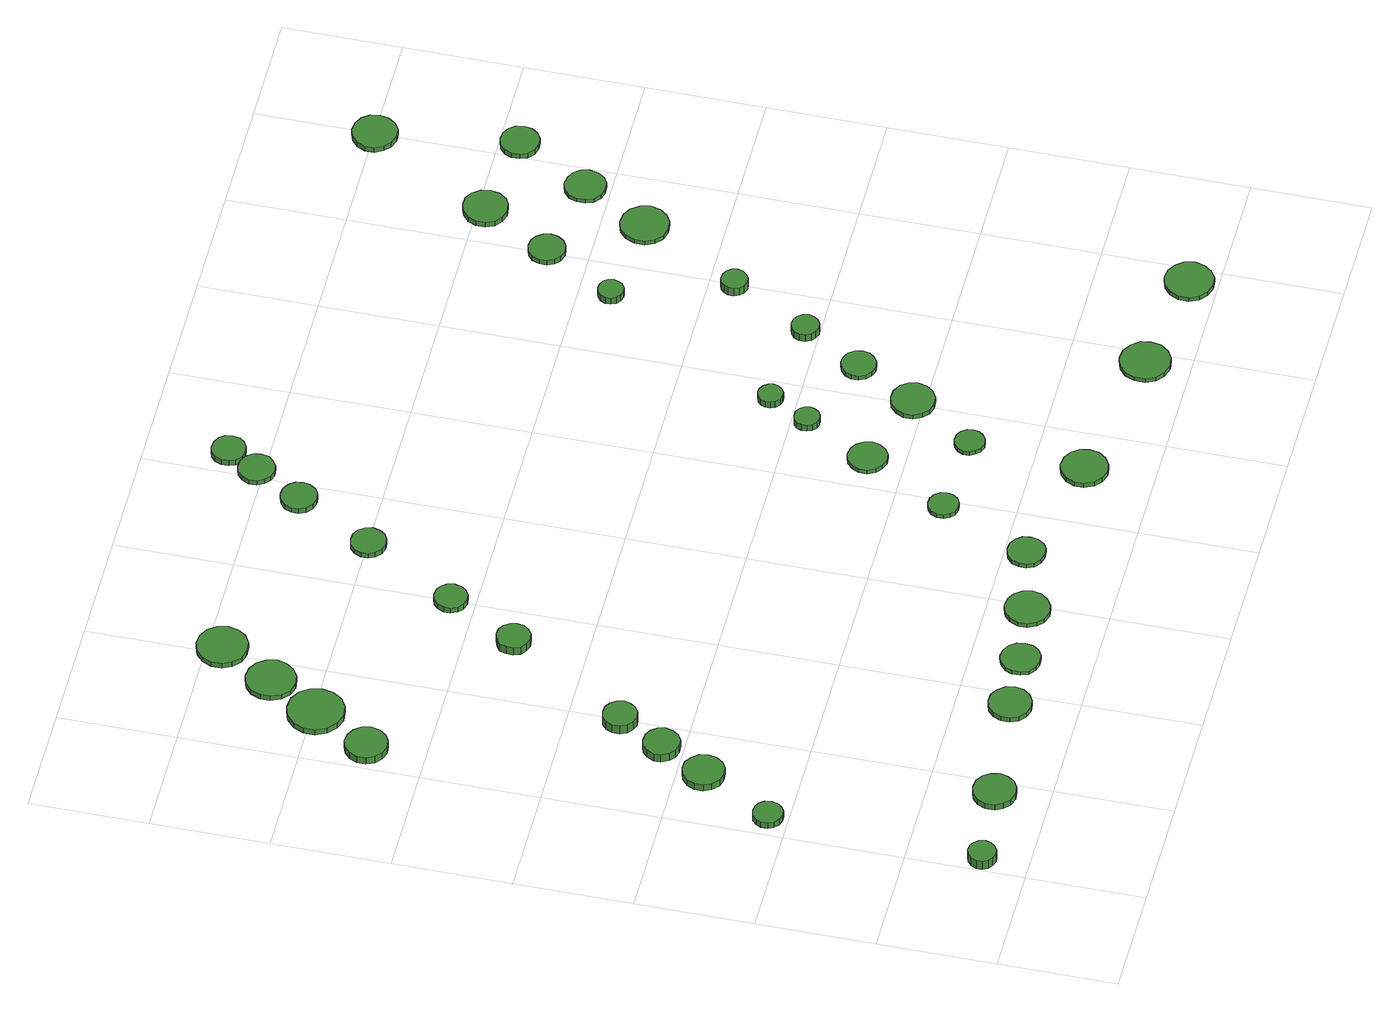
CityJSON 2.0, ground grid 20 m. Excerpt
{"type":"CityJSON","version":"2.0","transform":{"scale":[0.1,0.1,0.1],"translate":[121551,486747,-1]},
"CityObjects":{
"tree1":{"type":"SolitaryVegetationObject","attributes":{"function":"something"},"geometry":[{"type":"MultiSurface","lod":"1","boundaries":[[[0,1,2,3,4,5,6,7,8,9,10,11,12,13,14]],[[15,16,17,18,19,20,21,22,23,24,25,26,27,28,29]],[[0,29,28,1]],[[1,28,27,2]],[[2,27,26,3]],[[3,26,25,4]],[[4,25,24,5]],[[5,24,23,6]],[[6,23,22,7]],[[7,22,21,8]],[[8,21,20,9]],[[9,20,19,10]],[[10,19,18,11]],[[11,18,17,12]],[[12,17,16,13]],[[13,16,15,14]],[[14,15,29,0]]]}]},
"tree2":{"type":"SolitaryVegetationObject","attributes":{"function":"something"},"geometry":[{"type":"MultiSurface","lod":"1","boundaries":[[[30,31,32,33,34,35,36,37,38,39,40,41,42,43,44]],[[45,46,47,48,49,50,51,52,53,54,55,56,57,58,59]],[[30,59,58,31]],[[31,58,57,32]],[[32,57,56,33]],[[33,56,55,34]],[[34,55,54,35]],[[35,54,53,36]],[[36,53,52,37]],[[37,52,51,38]],[[38,51,50,39]],[[39,50,49,40]],[[40,49,48,41]],[[41,48,47,42]],[[42,47,46,43]],[[43,46,45,44]],[[44,45,59,30]]]}]},
"tree3":{"type":"SolitaryVegetationObject","attributes":{"function":"something"},"geometry":[{"type":"MultiSurface","lod":"1","boundaries":[[[60,61,62,63,64,65,66,67,68,69,70,71,72,73,74]],[[75,76,77,78,79,80,81,82,83,84,85,86,87,88,89]],[[60,89,88,61]],[[61,88,87,62]],[[62,87,86,63]],[[63,86,85,64]],[[64,85,84,65]],[[65,84,83,66]],[[66,83,82,67]],[[67,82,81,68]],[[68,81,80,69]],[[69,80,79,70]],[[70,79,78,71]],[[71,78,77,72]],[[72,77,76,73]],[[73,76,75,74]],[[74,75,89,60]]]}]},
"tree4":{"type":"SolitaryVegetationObject","attributes":{"function":"something"},"geometry":[{"type":"MultiSurface","lod":"1","boundaries":[[[90,91,92,93,94,95,96,97,98,99,100,101,102,103,104]],[[105,106,107,108,109,110,111,112,113,114,115,116,117,118,119]],[[90,119,118,91]],[[91,118,117,92]],[[92,117,116,93]],[[93,116,115,94]],[[94,115,114,95]],[[95,114,113,96]],[[96,113,112,97]],[[97,112,111,98]],[[98,111,110,99]],[[99,110,109,100]],[[100,109,108,101]],[[101,108,107,102]],[[102,107,106,103]],[[103,106,105,104]],[[104,105,119,90]]]}]},
"tree5":{"type":"SolitaryVegetationObject","attributes":{"function":"something"},"geometry":[{"type":"MultiSurface","lod":"1","boundaries":[[[120,121,122,123,124,125,126,127,128,129,130,131,132,133,134]],[[135,136,137,138,139,140,141,142,143,144,145,146,147,148,149]],[[120,149,148,121]],[[121,148,147,122]],[[122,147,146,123]],[[123,146,145,124]],[[124,145,144,125]],[[125,144,143,126]],[[126,143,142,127]],[[127,142,141,128]],[[128,141,140,129]],[[129,140,139,130]],[[130,139,138,131]],[[131,138,137,132]],[[132,137,136,133]],[[133,136,135,134]],[[134,135,149,120]]]}]},
"tree6":{"type":"SolitaryVegetationObject","attributes":{"function":"something"},"geometry":[{"type":"MultiSurface","lod":"1","boundaries":[[[150,151,152,153,154,155,156,157,158,159,160,161,162,163,164]],[[165,166,167,168,169,170,171,172,173,174,175,176,177,178,179]],[[150,179,178,151]],[[151,178,177,152]],[[152,177,176,153]],[[153,176,175,154]],[[154,175,174,155]],[[155,174,173,156]],[[156,173,172,157]],[[157,172,171,158]],[[158,171,170,159]],[[159,170,169,160]],[[160,169,168,161]],[[161,168,167,162]],[[162,167,166,163]],[[163,166,165,164]],[[164,165,179,150]]]}]},
"tree7":{"type":"SolitaryVegetationObject","attributes":{"function":"something"},"geometry":[{"type":"MultiSurface","lod":"1","boundaries":[[[180,181,182,183,184,185,186,187,188,189,190,191,192,193,194]],[[195,196,197,198,199,200,201,202,203,204,205,206,207,208,209]],[[180,209,208,181]],[[181,208,207,182]],[[182,207,206,183]],[[183,206,205,184]],[[184,205,204,185]],[[185,204,203,186]],[[186,203,202,187]],[[187,202,201,188]],[[188,201,200,189]],[[189,200,199,190]],[[190,199,198,191]],[[191,198,197,192]],[[192,197,196,193]],[[193,196,195,194]],[[194,195,209,180]]]}]},
"tree8":{"type":"SolitaryVegetationObject","attributes":{"function":"something"},"geometry":[{"type":"MultiSurface","lod":"1","boundaries":[[[210,211,212,213,214,215,216,217,218,219,220,221,222,223,224]],[[225,226,227,228,229,230,231,232,233,234,235,236,237,238,239]],[[210,239,238,211]],[[211,238,237,212]],[[212,237,236,213]],[[213,236,235,214]],[[214,235,234,215]],[[215,234,233,216]],[[216,233,232,217]],[[217,232,231,218]],[[218,231,230,219]],[[219,230,229,220]],[[220,229,228,221]],[[221,228,227,222]],[[222,227,226,223]],[[223,226,225,224]],[[224,225,239,210]]]}]},
"tree9":{"type":"SolitaryVegetationObject","attributes":{"function":"something"},"geometry":[{"type":"MultiSurface","lod":"1","boundaries":[[[240,241,242,243,244,245,246,247,248,249,250,251,252,253,254]],[[255,256,257,258,259,260,261,262,263,264,265,266,267,268,269]],[[240,269,268,241]],[[241,268,267,242]],[[242,267,266,243]],[[243,266,265,244]],[[244,265,264,245]],[[245,264,263,246]],[[246,263,262,247]],[[247,262,261,248]],[[248,261,260,249]],[[249,260,259,250]],[[250,259,258,251]],[[251,258,257,252]],[[252,257,256,253]],[[253,256,255,254]],[[254,255,269,240]]]}]},
"tree10":{"type":"SolitaryVegetationObject","attributes":{"function":"something"},"geometry":[{"type":"MultiSurface","lod":"1","boundaries":[[[270,271,272,273,274,275,276,277,278,279,280,281,282,283,284]],[[285,286,287,288,289,290,291,292,293,294,295,296,297,298,299]],[[270,299,298,271]],[[271,298,297,272]],[[272,297,296,273]],[[273,296,295,274]],[[274,295,294,275]],[[275,294,293,276]],[[276,293,292,277]],[[277,292,291,278]],[[278,291,290,279]],[[279,290,289,280]],[[280,289,288,281]],[[281,288,287,282]],[[282,287,286,283]],[[283,286,285,284]],[[284,285,299,270]]]}]},
"tree11":{"type":"SolitaryVegetationObject","attributes":{"function":"something"},"geometry":[{"type":"MultiSurface","lod":"1","boundaries":[[[300,301,302,303,304,305,306,307,308,309,310,311,312,313,314]],[[315,316,317,318,319,320,321,322,323,324,325,326,327,328,329]],[[300,329,328,301]],[[301,328,327,302]],[[302,327,326,303]],[[303,326,325,304]],[[304,325,324,305]],[[305,324,323,306]],[[306,323,322,307]],[[307,322,321,308]],[[308,321,320,309]],[[309,320,319,310]],[[310,319,318,311]],[[311,318,317,312]],[[312,317,316,313]],[[313,316,315,314]],[[314,315,329,300]]]}]},
"tree12":{"type":"SolitaryVegetationObject","attributes":{"function":"something"},"geometry":[{"type":"MultiSurface","lod":"1","boundaries":[[[330,331,332,333,334,335,336,337,338,339,340,341,342,343,344]],[[345,346,347,348,349,350,351,352,353,354,355,356,357,358,359]],[[330,359,358,331]],[[331,358,357,332]],[[332,357,356,333]],[[333,356,355,334]],[[334,355,354,335]],[[335,354,353,336]],[[336,353,352,337]],[[337,352,351,338]],[[338,351,350,339]],[[339,350,349,340]],[[340,349,348,341]],[[341,348,347,342]],[[342,347,346,343]],[[343,346,345,344]],[[344,345,359,330]]]}]},
"tree13":{"type":"SolitaryVegetationObject","attributes":{"function":"something"},"geometry":[{"type":"MultiSurface","lod":"1","boundaries":[[[360,361,362,363,364,365,366,367,368,369,370,371,372,373,374]],[[375,376,377,378,379,380,381,382,383,384,385,386,387,388,389]],[[360,389,388,361]],[[361,388,387,362]],[[362,387,386,363]],[[363,386,385,364]],[[364,385,384,365]],[[365,384,383,366]],[[366,383,382,367]],[[367,382,381,368]],[[368,381,380,369]],[[369,380,379,370]],[[370,379,378,371]],[[371,378,377,372]],[[372,377,376,373]],[[373,376,375,374]],[[374,375,389,360]]]}]},
"tree14":{"type":"SolitaryVegetationObject","attributes":{"function":"something"},"geometry":[{"type":"MultiSurface","lod":"1","boundaries":[[[390,391,392,393,394,395,396,397,398,399,400,401,402,403,404]],[[405,406,407,408,409,410,411,412,413,414,415,416,417,418,419]],[[390,419,418,391]],[[391,418,417,392]],[[392,417,416,393]],[[393,416,415,394]],[[394,415,414,395]],[[395,414,413,396]],[[396,413,412,397]],[[397,412,411,398]],[[398,411,410,399]],[[399,410,409,400]],[[400,409,408,401]],[[401,408,407,402]],[[402,407,406,403]],[[403,406,405,404]],[[404,405,419,390]]]}]},
"tree15":{"type":"SolitaryVegetationObject","attributes":{"function":"something"},"geometry":[{"type":"MultiSurface","lod":"1","boundaries":[[[420,421,422,423,424,425,426,427,428,429,430,431,432,433,434]],[[435,436,437,438,439,440,441,442,443,444,445,446,447,448,449]],[[420,449,448,421]],[[421,448,447,422]],[[422,447,446,423]],[[423,446,445,424]],[[424,445,444,425]],[[425,444,443,426]],[[426,443,442,427]],[[427,442,441,428]],[[428,441,440,429]],[[429,440,439,430]],[[430,439,438,431]],[[431,438,437,432]],[[432,437,436,433]],[[433,436,435,434]],[[434,435,449,420]]]}]},
"tree16":{"type":"SolitaryVegetationObject","attributes":{"function":"something"},"geometry":[{"type":"MultiSurface","lod":"1","boundaries":[[[450,451,452,453,454,455,456,457,458,459,460,461,462,463,464]],[[465,466,467,468,469,470,471,472,473,474,475,476,477,478,479]],[[450,479,478,451]],[[451,478,477,452]],[[452,477,476,453]],[[453,476,475,454]],[[454,475,474,455]],[[455,474,473,456]],[[456,473,472,457]],[[457,472,471,458]],[[458,471,470,459]],[[459,470,469,460]],[[460,469,468,461]],[[461,468,467,462]],[[462,467,466,463]],[[463,466,465,464]],[[464,465,479,450]]]}]},
"tree17":{"type":"SolitaryVegetationObject","attributes":{"function":"something"},"geometry":[{"type":"MultiSurface","lod":"1","boundaries":[[[480,481,482,483,484,485,486,487,488,489,490,491,492,493,494]],[[495,496,497,498,499,500,501,502,503,504,505,506,507,508,509]],[[480,509,508,481]],[[481,508,507,482]],[[482,507,506,483]],[[483,506,505,484]],[[484,505,504,485]],[[485,504,503,486]],[[486,503,502,487]],[[487,502,501,488]],[[488,501,500,489]],[[489,500,499,490]],[[490,499,498,491]],[[491,498,497,492]],[[492,497,496,493]],[[493,496,495,494]],[[494,495,509,480]]]}]},
"tree18":{"type":"SolitaryVegetationObject","attributes":{"function":"something"},"geometry":[{"type":"MultiSurface","lod":"1","boundaries":[[[510,511,512,513,514,515,516,517,518,519,520,521,522,523,524]],[[525,526,527,528,529,530,531,532,533,534,535,536,537,538,539]],[[510,539,538,511]],[[511,538,537,512]],[[512,537,536,513]],[[513,536,535,514]],[[514,535,534,515]],[[515,534,533,516]],[[516,533,532,517]],[[517,532,531,518]],[[518,531,530,519]],[[519,530,529,520]],[[520,529,528,521]],[[521,528,527,522]],[[522,527,526,523]],[[523,526,525,524]],[[524,525,539,510]]]}]},
"tree19":{"type":"SolitaryVegetationObject","attributes":{"function":"something"},"geometry":[{"type":"MultiSurface","lod":"1","boundaries":[[[540,541,542,543,544,545,546,547,548,549,550,551,552,553,554]],[[555,556,557,558,559,560,561,562,563,564,565,566,567,568,569]],[[540,569,568,541]],[[541,568,567,542]],[[542,567,566,543]],[[543,566,565,544]],[[544,565,564,545]],[[545,564,563,546]],[[546,563,562,547]],[[547,562,561,548]],[[548,561,560,549]],[[549,560,559,550]],[[550,559,558,551]],[[551,558,557,552]],[[552,557,556,553]],[[553,556,555,554]],[[554,555,569,540]]]}]},
"tree20":{"type":"SolitaryVegetationObject","attributes":{"function":"something"},"geometry":[{"type":"MultiSurface","lod":"1","boundaries":[[[570,571,572,573,574,575,576,577,578,579,580,581,582,583,584]],[[585,586,587,588,589,590,591,592,593,594,595,596,597,598,599]],[[570,599,598,571]],[[571,598,597,572]],[[572,597,596,573]],[[573,596,595,574]],[[574,595,594,575]],[[575,594,593,576]],[[576,593,592,577]],[[577,592,591,578]],[[578,591,590,579]],[[579,590,589,580]],[[580,589,588,581]],[[581,588,587,582]],[[582,587,586,583]],[[583,586,585,584]],[[584,585,599,570]]]}]},
"tree21":{"type":"SolitaryVegetationObject","attributes":{"function":"something"},"geometry":[{"type":"MultiSurface","lod":"1","boundaries":[[[600,601,602,603,604,605,606,607,608,609,610,611,612,613,614]],[[615,616,617,618,619,620,621,622,623,624,625,626,627,628,629]],[[600,629,628,601]],[[601,628,627,602]],[[602,627,626,603]],[[603,626,625,604]],[[604,625,624,605]],[[605,624,623,606]],[[606,623,622,607]],[[607,622,621,608]],[[608,621,620,609]],[[609,620,619,610]],[[610,619,618,611]],[[611,618,617,612]],[[612,617,616,613]],[[613,616,615,614]],[[614,615,629,600]]]}]},
"tree22":{"type":"SolitaryVegetationObject","attributes":{"function":"something"},"geometry":[{"type":"MultiSurface","lod":"1","boundaries":[[[630,631,632,633,634,635,636,637,638,639,640,641,642,643,644]],[[645,646,647,648,649,650,651,652,653,654,655,656,657,658,659]],[[630,659,658,631]],[[631,658,657,632]],[[632,657,656,633]],[[633,656,655,634]],[[634,655,654,635]],[[635,654,653,636]],[[636,653,652,637]],[[637,652,651,638]],[[638,651,650,639]],[[639,650,649,640]],[[640,649,648,641]],[[641,648,647,642]],[[642,647,646,643]],[[643,646,645,644]],[[644,645,659,630]]]}]},
"tree23":{"type":"SolitaryVegetationObject","attributes":{"function":"something"},"geometry":[{"type":"MultiSurface","lod":"1","boundaries":[[[660,661,662,663,664,665,666,667,668,669,670,671,672,673,674]],[[675,676,677,678,679,680,681,682,683,684,685,686,687,688,689]],[[660,689,688,661]],[[661,688,687,662]],[[662,687,686,663]],[[663,686,685,664]],[[664,685,684,665]],[[665,684,683,666]],[[666,683,682,667]],[[667,682,681,668]],[[668,681,680,669]],[[669,680,679,670]],[[670,679,678,671]],[[671,678,677,672]],[[672,677,676,673]],[[673,676,675,674]],[[674,675,689,660]]]}]},
"tree24":{"type":"SolitaryVegetationObject","attributes":{"function":"something"},"geometry":[{"type":"MultiSurface","lod":"1","boundaries":[[[690,691,692,693,694,695,696,697,698,699,700,701,702,703,704]],[[705,706,707,708,709,710,711,712,713,714,715,716,717,718,719]],[[690,719,718,691]],[[691,718,717,692]],[[692,717,716,693]],[[693,716,715,694]],[[694,715,714,695]],[[695,714,713,696]],[[696,713,712,697]],[[697,712,711,698]],[[698,711,710,699]],[[699,710,709,700]],[[700,709,708,701]],[[701,708,707,702]],[[702,707,706,703]],[[703,706,705,704]],[[704,705,719,690]]]}]},
"tree25":{"type":"SolitaryVegetationObject","attributes":{"function":"something"},"geometry":[{"type":"MultiSurface","lod":"1","boundaries":[[[720,721,722,723,724,725,726,727,728,729,730,731,732,733,734]],[[735,736,737,738,739,740,741,742,743,744,745,746,747,748,749]],[[720,749,748,721]],[[721,748,747,722]],[[722,747,746,723]],[[723,746,745,724]],[[724,745,744,725]],[[725,744,743,726]],[[726,743,742,727]],[[727,742,741,728]],[[728,741,740,729]],[[729,740,739,730]],[[730,739,738,731]],[[731,738,737,732]],[[732,737,736,733]],[[733,736,735,734]],[[734,735,749,720]]]}]},
"tree26":{"type":"SolitaryVegetationObject","attributes":{"function":"something"},"geometry":[{"type":"MultiSurface","lod":"1","boundaries":[[[750,751,752,753,754,755,756,757,758,759,760,761,762,763,764]],[[765,766,767,768,769,770,771,772,773,774,775,776,777,778,779]],[[750,779,778,751]],[[751,778,777,752]],[[752,777,776,753]],[[753,776,775,754]],[[754,775,774,755]],[[755,774,773,756]],[[756,773,772,757]],[[757,772,771,758]],[[758,771,770,759]],[[759,770,769,760]],[[760,769,768,761]],[[761,768,767,762]],[[762,767,766,763]],[[763,766,765,764]],[[764,765,779,750]]]}]},
"tree27":{"type":"SolitaryVegetationObject","attributes":{"function":"something"},"geometry":[{"type":"MultiSurface","lod":"1","boundaries":[[[780,781,782,783,784,785,786,787,788,789,790,791,792,793,794]],[[795,796,797,798,799,800,801,802,803,804,805,806,807,808,809]],[[780,809,808,781]],[[781,808,807,782]],[[782,807,806,783]],[[783,806,805,784]],[[784,805,804,785]],[[785,804,803,786]],[[786,803,802,787]],[[787,802,801,788]],[[788,801,800,789]],[[789,800,799,790]],[[790,799,798,791]],[[791,798,797,792]],[[792,797,796,793]],[[793,796,795,794]],[[794,795,809,780]]]}]},
"tree28":{"type":"SolitaryVegetationObject","attributes":{"function":"something"},"geometry":[{"type":"MultiSurface","lod":"1","boundaries":[[[810,811,812,813,814,815,816,817,818,819,820,821,822,823,824]],[[825,826,827,828,829,830,831,832,833,834,835,836,837,838,839]],[[810,839,838,811]],[[811,838,837,812]],[[812,837,836,813]],[[813,836,835,814]],[[814,835,834,815]],[[815,834,833,816]],[[816,833,832,817]],[[817,832,831,818]],[[818,831,830,819]],[[819,830,829,820]],[[820,829,828,821]],[[821,828,827,822]],[[822,827,826,823]],[[823,826,825,824]],[[824,825,839,810]]]}]},
"tree29":{"type":"SolitaryVegetationObject","attributes":{"function":"something"},"geometry":[{"type":"MultiSurface","lod":"1","boundaries":[[[840,841,842,843,844,845,846,847,848,849,850,851,852,853,854]],[[855,856,857,858,859,860,861,862,863,864,865,866,867,868,869]],[[840,869,868,841]],[[841,868,867,842]],[[842,867,866,843]],[[843,866,865,844]],[[844,865,864,845]],[[845,864,863,846]],[[846,863,862,847]],[[847,862,861,848]],[[848,861,860,849]],[[849,860,859,850]],[[850,859,858,851]],[[851,858,857,852]],[[852,857,856,853]],[[853,856,855,854]],[[854,855,869,840]]]}]},
"tree30":{"type":"SolitaryVegetationObject","attributes":{"function":"something"},"geometry":[{"type":"MultiSurface","lod":"1","boundaries":[[[870,871,872,873,874,875,876,877,878,879,880,881,882,883,884]],[[885,886,887,888,889,890,891,892,893,894,895,896,897,898,899]],[[870,899,898,871]],[[871,898,897,872]],[[872,897,896,873]],[[873,896,895,874]],[[874,895,894,875]],[[875,894,893,876]],[[876,893,892,877]],[[877,892,891,878]],[[878,891,890,879]],[[879,890,889,880]],[[880,889,888,881]],[[881,888,887,882]],[[882,887,886,883]],[[883,886,885,884]],[[884,885,899,870]]]}]},
"tree31":{"type":"SolitaryVegetationObject","attributes":{"function":"something"},"geometry":[{"type":"MultiSurface","lod":"1","boundaries":[[[900,901,902,903,904,905,906,907,908,909,910,911,912,913,914]],[[915,916,917,918,919,920,921,922,923,924,925,926,927,928,929]],[[900,929,928,901]],[[901,928,927,902]],[[902,927,926,903]],[[903,926,925,904]],[[904,925,924,905]],[[905,924,923,906]],[[906,923,922,907]],[[907,922,921,908]],[[908,921,920,909]],[[909,920,919,910]],[[910,919,918,911]],[[911,918,917,912]],[[912,917,916,913]],[[913,916,915,914]],[[914,915,929,900]]]}]},
"tree32":{"type":"SolitaryVegetationObject","attributes":{"function":"something"},"geometry":[{"type":"MultiSurface","lod":"1","boundaries":[[[930,931,932,933,934,935,936,937,938,939,940,941,942,943,944]],[[945,946,947,948,949,950,951,952,953,954,955,956,957,958,959]],[[930,959,958,931]],[[931,958,957,932]],[[932,957,956,933]],[[933,956,955,934]],[[934,955,954,935]],[[935,954,953,936]],[[936,953,952,937]],[[937,952,951,938]],[[938,951,950,939]],[[939,950,949,940]],[[940,949,948,941]],[[941,948,947,942]],[[942,947,946,943]],[[943,946,945,944]],[[944,945,959,930]]]}]},
"tree33":{"type":"SolitaryVegetationObject","attributes":{"function":"something"},"geometry":[{"type":"MultiSurface","lod":"1","boundaries":[[[960,961,962,963,964,965,966,967,968,969,970,971,972,973,974]],[[975,976,977,978,979,980,981,982,983,984,985,986,987,988,989]],[[960,989,988,961]],[[961,988,987,962]],[[962,987,986,963]],[[963,986,985,964]],[[964,985,984,965]],[[965,984,983,966]],[[966,983,982,967]],[[967,982,981,968]],[[968,981,980,969]],[[969,980,979,970]],[[970,979,978,971]],[[971,978,977,972]],[[972,977,976,973]],[[973,976,975,974]],[[974,975,989,960]]]}]},
"tree34":{"type":"SolitaryVegetationObject","attributes":{"function":"something"},"geometry":[{"type":"MultiSurface","lod":"1","boundaries":[[[990,991,992,993,994,995,996,997,998,999,1000,1001,1002,1003,1004]],[[1005,1006,1007,1008,1009,1010,1011,1012,1013,1014,1015,1016,1017,1018,1019]],[[990,1019,1018,991]],[[991,1018,1017,992]],[[992,1017,1016,993]],[[993,1016,1015,994]],[[994,1015,1014,995]],[[995,1014,1013,996]],[[996,1013,1012,997]],[[997,1012,1011,998]],[[998,1011,1010,999]],[[999,1010,1009,1000]],[[1000,1009,1008,1001]],[[1001,1008,1007,1002]],[[1002,1007,1006,1003]],[[1003,1006,1005,1004]],[[1004,1005,1019,990]]]}]},
"tree35":{"type":"SolitaryVegetationObject","attributes":{"function":"something"},"geometry":[{"type":"MultiSurface","lod":"1","boundaries":[[[1020,1021,1022,1023,1024,1025,1026,1027,1028,1029,1030,1031,1032,1033,1034]],[[1035,1036,1037,1038,1039,1040,1041,1042,1043,1044,1045,1046,1047,1048,1049]],[[1020,1049,1048,1021]],[[1021,1048,1047,1022]],[[1022,1047,1046,1023]],[[1023,1046,1045,1024]],[[1024,1045,1044,1025]],[[1025,1044,1043,1026]],[[1026,1043,1042,1027]],[[1027,1042,1041,1028]],[[1028,1041,1040,1029]],[[1029,1040,1039,1030]],[[1030,1039,1038,1031]],[[1031,1038,1037,1032]],[[1032,1037,1036,1033]],[[1033,1036,1035,1034]],[[1034,1035,1049,1020]]]}]},
"tree36":{"type":"SolitaryVegetationObject","attributes":{"function":"something"},"geometry":[{"type":"MultiSurface","lod":"1","boundaries":[[[1050,1051,1052,1053,1054,1055,1056,1057,1058,1059,1060,1061,1062,1063,1064]],[[1065,1066,1067,1068,1069,1070,1071,1072,1073,1074,1075,1076,1077,1078,1079]],[[1050,1079,1078,1051]],[[1051,1078,1077,1052]],[[1052,1077,1076,1053]],[[1053,1076,1075,1054]],[[1054,1075,1074,1055]],[[1055,1074,1073,1056]],[[1056,1073,1072,1057]],[[1057,1072,1071,1058]],[[1058,1071,1070,1059]],[[1059,1070,1069,1060]],[[1060,1069,1068,1061]],[[1061,1068,1067,1062]],[[1062,1067,1066,1063]],[[1063,1066,1065,1064]],[[1064,1065,1079,1050]]]}]},
"tree37":{"type":"SolitaryVegetationObject","attributes":{"function":"something"},"geometry":[{"type":"MultiSurface","lod":"1","boundaries":[[[1080,1081,1082,1083,1084,1085,1086,1087,1088,1089,1090,1091,1092,1093,1094]],[[1095,1096,1097,1098,1099,1100,1101,1102,1103,1104,1105,1106,1107,1108,1109]],[[1080,1109,1108,1081]],[[1081,1108,1107,1082]],[[1082,1107,1106,1083]],[[1083,1106,1105,1084]],[[1084,1105,1104,1085]],[[1085,1104,1103,1086]],[[1086,1103,1102,1087]],[[1087,1102,1101,1088]],[[1088,1101,1100,1089]],[[1089,1100,1099,1090]],[[1090,1099,1098,1091]],[[1091,1098,1097,1092]],[[1092,1097,1096,1093]],[[1093,1096,1095,1094]],[[1094,1095,1109,1080]]]}]},
"tree38":{"type":"SolitaryVegetationObject","attributes":{"function":"something"}},
"tree39":{"type":"SolitaryVegetationObject","attributes":{"function":"something"},"geometry":[{"type":"MultiSurface","lod":"1","boundaries":[[[1110,1111,1112,1113,1114,1115,1116,1117,1118,1119,1120,1121,1122,1123,1124]],[[1125,1126,1127,1128,1129,1130,1131,1132,1133,1134,1135,1136,1137,1138,1139]],[[1110,1139,1138,1111]],[[1111,1138,1137,1112]],[[1112,1137,1136,1113]],[[1113,1136,1135,1114]],[[1114,1135,1134,1115]],[[1115,1134,1133,1116]],[[1116,1133,1132,1117]],[[1117,1132,1131,1118]],[[1118,1131,1130,1119]],[[1119,1130,1129,1120]],[[1120,1129,1128,1121]],[[1121,1128,1127,1122]],[[1122,1127,1126,1123]],[[1123,1126,1125,1124]],[[1124,1125,1139,1110]]]}]},
"tree40":{"type":"SolitaryVegetationObject","attributes":{"function":"something"},"geometry":[{"type":"MultiSurface","lod":"1","boundaries":[[[1140,1141,1142,1143,1144,1145,1146,1147,1148,1149,1150,1151,1152,1153,1154]],[[1155,1156,1157,1158,1159,1160,1161,1162,1163,1164,1165,1166,1167,1168,1169]],[[1140,1169,1168,1141]],[[1141,1168,1167,1142]],[[1142,1167,1166,1143]],[[1143,1166,1165,1144]],[[1144,1165,1164,1145]],[[1145,1164,1163,1146]],[[1146,1163,1162,1147]],[[1147,1162,1161,1148]],[[1148,1161,1160,1149]],[[1149,1160,1159,1150]],[[1150,1159,1158,1151]],[[1151,1158,1157,1152]],[[1152,1157,1156,1153]],[[1153,1156,1155,1154]],[[1154,1155,1169,1140]]]}]}
},
"vertices":[
[50,77,25],[48,87,25],[42,95,25],[34,100,25],[24,101,25],[15,98,25],[7,91,25],[3,82,25],[3,72,25],[7,63,25],[15,57,25],[24,54,25],[34,55,25],[42,60,25],[48,68,25],[48,68,7],[42,60,7],[34,55,7],[24,54,7],[15,57,7],[7,63,7],[3,72,7],[3,82,7],[7,91,7],[15,98,7],[24,101,7],[34,100,7],[42,95,7],[48,87,7],[50,77,7],
[64,434,19],[62,445,19],[56,453,19],[47,458,19],[37,459,19],[27,456,19],[19,449,19],[15,440,19],[15,429,19],[19,420,19],[27,413,19],[37,409,19],[47,410,19],[56,416,19],[62,424,19],[62,424,7],[56,416,7],[47,410,7],[37,409,7],[27,413,7],[19,420,7],[15,429,7],[15,440,7],[19,449,7],[27,456,7],[37,459,7],[47,458,7],[56,453,7],[62,445,7],[64,434,7],
[209,91,19],[205,105,19],[197,117,19],[184,125,19],[169,126,19],[155,122,19],[144,112,19],[138,98,19],[138,83,19],[144,70,19],[155,60,19],[169,55,19],[184,57,19],[197,64,19],[205,76,19],[205,76,7],[197,64,7],[184,57,7],[169,55,7],[155,60,7],[144,70,7],[138,83,7],[138,98,7],[144,112,7],[155,122,7],[169,126,7],[184,125,7],[197,117,7],[205,105,7],[209,91,7],
[143,556,20],[140,571,20],[131,582,20],[119,590,20],[104,591,20],[91,587,20],[80,577,20],[74,564,20],[74,549,20],[80,536,20],[91,526,20],[104,522,20],[119,523,20],[131,530,20],[140,542,20],[140,542,7],[131,530,7],[119,523,7],[104,522,7],[91,526,7],[80,536,7],[74,549,7],[74,564,7],[80,577,7],[91,587,7],[104,591,7],[119,590,7],[131,582,7],[140,571,7],[143,556,7],
[183,636,23],[180,649,23],[173,659,23],[162,665,23],[149,666,23],[137,663,23],[128,654,23],[122,642,23],[122,630,23],[128,618,23],[137,610,23],[149,606,23],[162,607,23],[173,613,23],[180,624,23],[180,624,7],[173,613,7],[162,607,7],[149,606,7],[137,610,7],[128,618,7],[122,630,7],[122,642,7],[128,654,7],[137,663,7],[149,666,7],[162,665,7],[173,659,7],[180,649,7],[183,636,7],
[80,1099,21],[77,1113,21],[68,1125,21],[55,1132,21],[41,1134,21],[27,1129,21],[16,1119,21],[10,1106,21],[10,1091,21],[16,1078,21],[27,1068,21],[41,1063,21],[55,1065,21],[68,1072,21],[77,1084,21],[77,1084,7],[68,1072,7],[55,1065,7],[41,1063,7],[27,1068,7],[16,1078,7],[10,1091,7],[10,1106,7],[16,1119,7],[27,1129,7],[41,1134,7],[55,1132,7],[68,1125,7],[77,1113,7],[80,1099,7],
[408,112,16],[405,126,16],[396,138,16],[383,146,16],[368,147,16],[354,143,16],[343,133,16],[337,119,16],[337,104,16],[343,91,16],[354,81,16],[368,76,16],[383,78,16],[396,85,16],[405,97,16],[405,97,7],[396,85,7],[383,78,7],[368,76,7],[354,81,7],[343,91,7],[337,104,7],[337,119,7],[343,133,7],[354,143,7],[368,147,7],[383,146,7],[396,138,7],[405,126,7],[408,112,7],
[226,715,25],[223,726,25],[216,736,25],[206,742,25],[194,743,25],[183,740,25],[174,732,25],[169,721,25],[169,709,25],[174,698,25],[183,690,25],[194,686,25],[206,688,25],[216,694,25],[223,703,25],[223,703,7],[216,694,7],[206,688,7],[194,686,7],[183,690,7],[174,698,7],[169,709,7],[169,721,7],[174,732,7],[183,740,7],[194,743,7],[206,742,7],[216,736,7],[223,726,7],[226,715,7],
[149,1195,18],[145,1214,18],[134,1230,18],[117,1240,18],[97,1242,18],[79,1236,18],[64,1223,18],[56,1205,18],[56,1185,18],[64,1167,18],[79,1154,18],[97,1148,18],[117,1150,18],[134,1160,18],[145,1176,18],[145,1176,7],[134,1160,7],[117,1150,7],[97,1148,7],[79,1154,7],[64,1167,7],[56,1185,7],[56,1205,7],[64,1223,7],[79,1236,7],[97,1242,7],[117,1240,7],[134,1230,7],[145,1214,7],[149,1195,7],
[509,119,14],[507,132,14],[499,143,14],[487,150,14],[473,152,14],[460,148,14],[449,138,14],[444,126,14],[444,112,14],[449,99,14],[460,90,14],[473,86,14],[487,87,14],[499,94,14],[507,105,14],[507,105,7],[499,94,7],[487,87,7],[473,86,7],[460,90,7],[449,99,7],[444,112,7],[444,126,7],[449,138,7],[460,148,7],[473,152,7],[487,150,7],[499,143,7],[507,132,7],[509,119,7],
[197,1281,17],[193,1298,17],[183,1312,17],[168,1321,17],[151,1323,17],[134,1317,17],[122,1306,17],[115,1290,17],[115,1273,17],[122,1257,17],[134,1245,17],[151,1240,17],[168,1242,17],[183,1251,17],[193,1265,17],[193,1265,7],[183,1251,7],[168,1242,7],[151,1240,7],[134,1245,7],[122,1257,7],[115,1273,7],[115,1290,7],[122,1306,7],[134,1317,7],[151,1323,7],[168,1321,7],[183,1312,7],[193,1298,7],[197,1281,7],
[359,922,23],[357,933,23],[350,943,23],[340,949,23],[328,950,23],[317,946,23],[308,939,23],[304,928,23],[304,916,23],[308,905,23],[317,898,23],[328,894,23],[340,895,23],[350,901,23],[357,911,23],[357,911,7],[350,901,7],[340,895,7],[328,894,7],[317,898,7],[308,905,7],[304,916,7],[304,928,7],[308,939,7],[317,946,7],[328,950,7],[340,949,7],[350,943,7],[357,933,7],[359,922,7],
[253,1375,17],[249,1392,17],[239,1406,17],[223,1415,17],[206,1417,17],[189,1411,17],[176,1399,17],[169,1383,17],[169,1366,17],[176,1350,17],[189,1338,17],[206,1333,17],[223,1334,17],[239,1343,17],[249,1357,17],[249,1357,7],[239,1343,7],[223,1334,7],[206,1333,7],[189,1338,7],[176,1350,7],[169,1366,7],[169,1383,7],[176,1399,7],[189,1411,7],[206,1417,7],[223,1415,7],[239,1406,7],[249,1392,7],[253,1375,7],
[626,134,15],[623,149,15],[613,162,15],[600,169,15],[584,171,15],[569,166,15],[558,156,15],[551,141,15],[551,126,15],[558,111,15],[569,101,15],[584,96,15],[600,98,15],[613,106,15],[623,118,15],[623,118,7],[613,106,7],[600,98,7],[584,96,7],[569,101,7],[558,111,7],[551,126,7],[551,141,7],[558,156,7],[569,166,7],[584,171,7],[600,169,7],[613,162,7],[623,149,7],[626,134,7],
[428,1042,18],[425,1053,18],[419,1062,18],[409,1068,18],[397,1069,18],[386,1066,18],[378,1058,18],[373,1047,18],[373,1036,18],[378,1025,18],[386,1018,18],[397,1014,18],[409,1015,18],[419,1021,18],[425,1030,18],[425,1030,7],[419,1021,7],[409,1015,7],[397,1014,7],[386,1018,7],[378,1025,7],[373,1036,7],[373,1047,7],[378,1058,7],[386,1066,7],[397,1069,7],[409,1068,7],[419,1062,7],[425,1053,7],[428,1042,7],
[744,164,15],[742,177,15],[734,187,15],[723,194,15],[710,195,15],[697,191,15],[687,182,15],[682,170,15],[682,157,15],[687,145,15],[697,137,15],[710,133,15],[723,134,15],[734,140,15],[742,151,15],[742,151,7],[734,140,7],[723,134,7],[710,133,7],[697,137,7],[687,145,7],[682,157,7],[682,170,7],[687,182,7],[697,191,7],[710,195,7],[723,194,7],[734,187,7],[742,177,7],[744,164,7],
[523,1199,17],[520,1211,17],[513,1221,17],[502,1227,17],[490,1228,17],[478,1225,17],[469,1216,17],[464,1205,17],[464,1193,17],[469,1182,17],[478,1174,17],[490,1170,17],[502,1171,17],[513,1177,17],[520,1187,17],[520,1187,7],[513,1177,7],[502,1171,7],[490,1170,7],[478,1174,7],[469,1182,7],[464,1193,7],[464,1205,7],[469,1216,7],[478,1225,7],[490,1228,7],[502,1227,7],[513,1221,7],[520,1211,7],[523,1199,7],
[811,318,15],[809,328,15],[803,337,15],[793,342,15],[783,343,15],[773,340,15],[765,333,15],[761,323,15],[761,313,15],[765,303,15],[773,296,15],[783,293,15],[793,294,15],[803,299,15],[809,308,15],[809,308,7],[803,299,7],[793,294,7],[783,293,7],[773,296,7],[765,303,7],[761,313,7],[761,323,7],[765,333,7],[773,340,7],[783,343,7],[793,342,7],[803,337,7],[809,328,7],[811,318,7],
[957,116,16],[954,132,16],[944,145,16],[930,153,16],[914,155,16],[899,150,16],[887,139,16],[880,124,16],[880,108,16],[887,93,16],[899,82,16],[914,77,16],[930,79,16],[944,87,16],[954,100,16],[954,100,7],[944,87,7],[930,79,7],[914,77,7],[899,82,7],[887,93,7],[880,108,7],[880,124,7],[887,139,7],[899,150,7],[914,155,7],[930,153,7],[944,145,7],[954,132,7],[957,116,7],
[597,1331,17],[595,1343,17],[587,1354,17],[576,1360,17],[564,1361,17],[552,1357,17],[542,1349,17],[537,1337,17],[537,1325,17],[542,1313,17],[552,1305,17],[564,1301,17],[576,1302,17],[587,1308,17],[595,1319,17],[595,1319,7],[587,1308,7],[576,1302,7],[564,1301,7],[552,1305,7],[542,1313,7],[537,1325,7],[537,1337,7],[542,1349,7],[552,1357,7],[564,1361,7],[576,1360,7],[587,1354,7],[595,1343,7],[597,1331,7],
[896,461,15],[893,474,15],[885,485,15],[874,492,15],[860,494,15],[847,490,15],[837,480,15],[831,468,15],[831,454,15],[837,442,15],[847,433,15],[860,428,15],[874,430,15],[885,437,15],[893,448,15],[893,448,7],[885,437,7],[874,430,7],[860,428,7],[847,433,7],[837,442,7],[831,454,7],[831,468,7],[837,480,7],[847,490,7],[860,494,7],[874,492,7],[885,485,7],[893,474,7],[896,461,7],
[959,309,15],[957,319,15],[951,328,15],[942,333,15],[931,334,15],[921,331,15],[914,324,15],[909,315,15],[909,304,15],[914,295,15],[921,288,15],[931,284,15],[942,285,15],[951,291,15],[957,299,15],[957,299,7],[951,291,7],[942,285,7],[931,284,7],[921,288,7],[914,295,7],[909,304,7],[909,315,7],[914,324,7],[921,331,7],[931,334,7],[942,333,7],[951,328,7],[957,319,7],[959,309,7],
[645,1412,16],[643,1424,16],[635,1435,16],[624,1441,16],[611,1442,16],[599,1439,16],[590,1430,16],[584,1418,16],[584,1405,16],[590,1394,16],[599,1385,16],[611,1381,16],[624,1383,16],[635,1389,16],[643,1399,16],[643,1399,7],[635,1389,7],[624,1383,7],[611,1381,7],[599,1385,7],[590,1394,7],[584,1405,7],[584,1418,7],[590,1430,7],[599,1439,7],[611,1442,7],[624,1441,7],[635,1435,7],[643,1424,7],[645,1412,7],
[674,1465,17],[672,1477,17],[665,1486,17],[654,1492,17],[642,1493,17],[631,1490,17],[622,1482,17],[618,1471,17],[618,1459,17],[622,1448,17],[631,1440,17],[642,1437,17],[654,1438,17],[665,1444,17],[672,1453,17],[672,1453,6],[665,1444,6],[654,1438,6],[642,1437,6],[631,1440,6],[622,1448,6],[618,1459,6],[618,1471,6],[622,1482,6],[631,1490,6],[642,1493,6],[654,1492,6],[665,1486,6],[672,1477,6],[674,1465,6],
[945,575,20],[943,584,20],[938,591,20],[930,596,20],[921,596,20],[913,594,20],[906,588,20],[903,580,20],[903,571,20],[906,563,20],[913,557,20],[921,554,20],[930,555,20],[938,559,20],[943,567,20],[943,567,7],[938,559,7],[930,555,7],[921,554,7],[913,557,7],[906,563,7],[903,571,7],[903,580,7],[906,588,7],[913,594,7],[921,596,7],[930,596,7],[938,591,7],[943,584,7],[945,575,7],
[1041,419,16],[1038,434,16],[1029,446,16],[1015,454,16],[1000,455,16],[986,451,16],[975,440,16],[968,427,16],[968,411,16],[975,397,16],[986,387,16],[1000,383,16],[1015,384,16],[1029,392,16],[1038,404,16],[1038,404,7],[1029,392,7],[1015,384,7],[1000,383,7],[986,387,7],[975,397,7],[968,411,7],[968,427,7],[975,440,7],[986,451,7],[1000,455,7],[1015,454,7],[1029,446,7],[1038,434,7],[1041,419,7],
[981,644,21],[979,652,21],[974,659,21],[966,664,21],[958,665,21],[950,662,21],[943,656,21],[940,648,21],[940,640,21],[943,632,21],[950,626,21],[958,623,21],[966,624,21],[974,629,21],[979,636,21],[979,636,8],[974,629,8],[966,624,8],[958,623,8],[950,626,8],[943,632,8],[940,640,8],[940,648,8],[943,656,8],[950,662,8],[958,665,8],[966,664,8],[974,659,8],[979,652,8],[981,644,8],
[1216,75,16],[1213,92,16],[1202,106,16],[1187,115,16],[1170,117,16],[1153,112,16],[1140,100,16],[1133,84,16],[1133,66,16],[1140,50,16],[1153,39,16],[1170,33,16],[1187,35,16],[1202,44,16],[1213,58,16],[1213,58,8],[1202,44,8],[1187,35,8],[1170,33,8],[1153,39,8],[1140,50,8],[1133,66,8],[1133,84,8],[1140,100,8],[1153,112,8],[1170,117,8],[1187,115,8],[1202,106,8],[1213,92,8],[1216,75,8],
[1090,522,17],[1088,534,17],[1081,544,17],[1070,550,17],[1058,551,17],[1047,547,17],[1038,539,17],[1033,528,17],[1033,516,17],[1038,505,17],[1047,497,17],[1058,493,17],[1070,494,17],[1081,501,17],[1088,510,17],[1088,510,8],[1081,501,8],[1070,494,8],[1058,493,8],[1047,497,8],[1038,505,8],[1033,516,8],[1033,528,8],[1038,539,8],[1047,547,8],[1058,551,8],[1070,550,8],[1081,544,8],[1088,534,8],[1090,522,8],
[1145,624,23],[1143,633,23],[1137,641,23],[1129,646,23],[1119,647,23],[1110,644,23],[1103,638,23],[1099,629,23],[1099,619,23],[1103,610,23],[1110,604,23],[1119,601,23],[1129,602,23],[1137,607,23],[1143,615,23],[1143,615,8],[1137,607,8],[1129,602,8],[1119,601,8],[1110,604,8],[1103,610,8],[1099,619,8],[1099,629,8],[1103,638,8],[1110,644,8],[1119,647,8],[1129,646,8],[1137,641,8],[1143,633,8],[1145,624,8],
[1407,47,17],[1403,64,17],[1393,77,17],[1379,86,17],[1362,88,17],[1346,82,17],[1333,71,17],[1326,56,17],[1326,39,17],[1333,23,17],[1346,12,17],[1362,7,17],[1379,8,17],[1393,17,17],[1403,31,17],[1403,31,9],[1393,17,9],[1379,8,9],[1362,7,9],[1346,12,9],[1333,23,9],[1326,39,9],[1326,56,9],[1333,71,9],[1346,82,9],[1362,88,9],[1379,86,9],[1393,77,9],[1403,64,9],[1407,47,9],
[1154,948,20],[1152,957,20],[1147,964,20],[1139,968,20],[1130,969,20],[1122,966,20],[1115,960,20],[1111,952,20],[1111,943,20],[1115,935,20],[1122,929,20],[1130,926,20],[1139,927,20],[1147,932,20],[1152,939,20],[1152,939,7],[1147,932,7],[1139,927,7],[1130,926,7],[1122,929,7],[1115,935,7],[1111,943,7],[1111,952,7],[1115,960,7],[1122,966,7],[1130,969,7],[1139,968,7],[1147,964,7],[1152,957,7],[1154,948,7],
[1217,758,25],[1215,767,25],[1209,775,25],[1201,779,25],[1192,780,25],[1183,777,25],[1177,771,25],[1173,763,25],[1173,754,25],[1177,745,25],[1183,739,25],[1192,736,25],[1201,737,25],[1209,742,25],[1215,749,25],[1215,749,8],[1209,742,8],[1201,737,8],[1192,736,8],[1183,739,8],[1177,745,8],[1173,754,8],[1173,763,8],[1177,771,8],[1183,777,8],[1192,780,8],[1201,779,8],[1209,775,8],[1215,767,8],[1217,758,8],
[1234,1070,17],[1231,1082,17],[1224,1092,17],[1213,1099,17],[1200,1100,17],[1188,1096,17],[1179,1088,17],[1174,1076,17],[1174,1063,17],[1179,1052,17],[1188,1043,17],[1200,1039,17],[1213,1041,17],[1224,1047,17],[1231,1057,17],[1231,1057,7],[1224,1047,7],[1213,1041,7],[1200,1039,7],[1188,1043,7],[1179,1052,7],[1174,1063,7],[1174,1076,7],[1179,1088,7],[1188,1096,7],[1200,1100,7],[1213,1099,7],[1224,1092,7],[1231,1082,7],[1234,1070,7],
[1333,929,16],[1329,945,16],[1319,959,16],[1305,967,16],[1288,969,16],[1272,964,16],[1260,953,16],[1253,937,16],[1253,920,16],[1260,905,16],[1272,894,16],[1288,889,16],[1305,891,16],[1319,899,16],[1329,912,16],[1329,912,8],[1319,899,8],[1305,891,8],[1288,889,8],[1272,894,8],[1260,905,8],[1253,920,8],[1253,937,8],[1260,953,8],[1272,964,8],[1288,969,8],[1305,967,8],[1319,959,8],[1329,945,8],[1333,929,8],
[1309,1187,16],[1306,1202,16],[1297,1215,16],[1284,1223,16],[1268,1224,16],[1254,1219,16],[1242,1209,16],[1236,1195,16],[1236,1179,16],[1242,1165,16],[1254,1155,16],[1268,1150,16],[1284,1152,16],[1297,1159,16],[1306,1172,16],[1306,1172,6],[1297,1159,6],[1284,1152,6],[1268,1150,6],[1254,1155,6],[1242,1165,6],[1236,1179,6],[1236,1195,6],[1242,1209,6],[1254,1219,6],[1268,1224,6],[1284,1223,6],[1297,1215,6],[1306,1202,6],[1309,1187,6],
[1391,1042,15],[1388,1056,15],[1380,1067,15],[1368,1074,15],[1353,1076,15],[1340,1072,15],[1329,1062,15],[1324,1049,15],[1324,1035,15],[1329,1022,15],[1340,1012,15],[1353,1008,15],[1368,1009,15],[1380,1016,15],[1388,1028,15],[1388,1028,7],[1380,1016,7],[1368,1009,7],[1353,1008,7],[1340,1012,7],[1329,1022,7],[1324,1035,7],[1324,1049,7],[1329,1062,7],[1340,1072,7],[1353,1076,7],[1368,1074,7],[1380,1067,7],[1388,1056,7],[1391,1042,7],
[1462,1167,16],[1460,1180,16],[1452,1191,16],[1440,1198,16],[1427,1199,16],[1414,1195,16],[1404,1186,16],[1399,1174,16],[1399,1160,16],[1404,1148,16],[1414,1139,16],[1427,1135,16],[1440,1136,16],[1452,1143,16],[1460,1154,16],[1460,1154,6],[1452,1143,6],[1440,1136,6],[1427,1135,6],[1414,1139,6],[1404,1148,6],[1399,1160,6],[1399,1174,6],[1404,1186,6],[1414,1195,6],[1427,1199,6],[1440,1198,6],[1452,1191,6],[1460,1180,6],[1462,1167,6],
[1434,1399,16],[1431,1414,16],[1422,1427,16],[1408,1434,16],[1393,1436,16],[1378,1431,16],[1367,1421,16],[1360,1407,16],[1360,1391,16],[1367,1377,16],[1378,1367,16],[1393,1362,16],[1408,1363,16],[1422,1371,16],[1431,1384,16],[1431,1384,6],[1422,1371,6],[1408,1363,6],[1393,1362,6],[1378,1367,6],[1367,1377,6],[1360,1391,6],[1360,1407,6],[1367,1421,6],[1378,1431,6],[1393,1436,6],[1408,1434,6],[1422,1427,6],[1431,1414,6],[1434,1399,6]
]}
